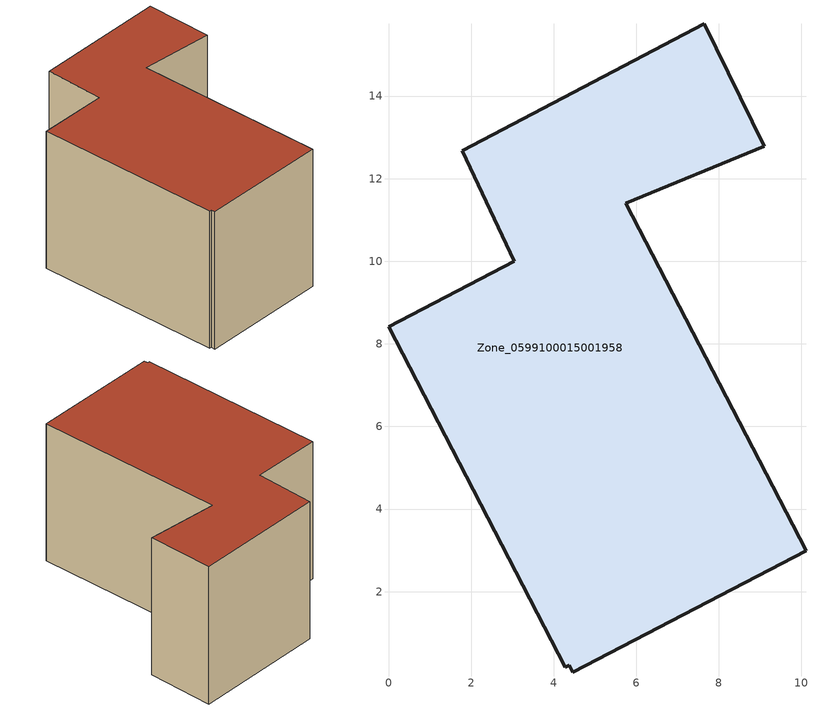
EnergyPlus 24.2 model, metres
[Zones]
Zone_0599100015001958
 floor ground (C_G): 3.04,10 1.79,12.67 7.64,15.75 9.1,12.79 5.74,11.4 10.11,2.99 4.46,0.05 4.38,0.22 4.28,0.17 0,8.42 z0.38
 wall outside (C_F): 9.1,12.79 7.64,15.75 1.79,12.67 3.04,10 0,8.42 4.28,0.17 4.38,0.22 4.46,0.05 10.11,2.99 5.74,11.4 9.1,12.79 z0.38:7.44
 roof outside (C_R): 4.46,0.05 10.11,2.99 5.74,11.4 9.1,12.79 7.64,15.75 1.79,12.67 3.04,10 0,8.42 4.28,0.17 4.38,0.22 z7.44
[BUILDING]
Pand.0599100015001958: North Axis=0; Terrain=City; Loads Convergence Tolerance Value=0.04; Temperature Convergence Tolerance Value=0.4; Solar Distribution=FullExterior; Maximum Number of Warmup Days=25; Minimum Number of Warmup Days=1
[Site:Location]
Rotterdam.The.Hague.AP_ZH_NLD Design_Conditions: Latitude=51.96; Longitude=4.45; Time Zone=1; Elevation=-4.5
[SITE:GROUNDTEMPERATURE:BUILDINGSURFACE]
18, 18, 18, 18, 18, 18, 18, 18, 18, 18, 18, 18
[MATERIAL] Thermal Absorptance=0.9; Solar Absorptance=0.7; Visible Absorptance=0.7
Name | Roughness | Thickness | Conductivity | Density | Specific Heat
G.D.1965 | MediumSmooth | 0.15 | 1 | 540 | 1210
F.D.1965 | Rough | 0.3 | 0.857143 | 1920 | 840
R.D.1965 | MediumRough | 0.2 | 0.08 | 1500 | 1000
[CONSTRUCTION]
C_G: G.D.1965
C_F: F.D.1965
C_R: R.D.1965
[ZONE]
Zone_0599100015001958: Type=1; Multiplier=1; Ceiling Height=Autocalculate; Volume=Autocalculate; Floor Area=autocalculate; Part of Total Floor Area=Yes
[ZONEINFILTRATION:DESIGNFLOWRATE]
Infil_Zone_0599100015001958: Zone or ZoneList or Space or SpaceList=Zone_0599100015001958; Schedule=AlwaysOn; Design Flow Rate Calculation Method=Flow/Area; Flow Rate per Floor Area=0.0042; Constant Term Coefficient=1; Temperature Term Coefficient=0; Velocity Term Coefficient=0; Velocity Squared Term Coefficient=0
[HVACTEMPLATE:ZONE:IDEALLOADSAIRSYSTEM]
Zone_0599100015001958: Maximum Heating Supply Air Temperature=50; Minimum Cooling Supply Air Temperature=13; Maximum Heating Supply Air Humidity Ratio=0.0156; Minimum Cooling Supply Air Humidity Ratio=0.0077; Heating Limit=NoLimit; Cooling Limit=NoLimit; Dehumidification Control Type=ConstantSensibleHeatRatio; Cooling Sensible Heat Ratio=0.7; Dehumidification Setpoint=60; Humidification Control Type=None; Humidification Setpoint=30; Outdoor Air Method=None; Outdoor Air Flow Rate per Person=0.00944; Outdoor Air Flow Rate per Zone Floor Area=0; Outdoor Air Flow Rate per Zone=0; Demand Controlled Ventilation Type=None; Outdoor Air Economizer Type=NoEconomizer; Heat Recovery Type=None; Sensible Heat Recovery Effectiveness=0.7; Latent Heat Recovery Effectiveness=0.65
[ZONECONTROL:THERMOSTAT]
ThermostatControl_Zone_0599100015001958: Zone or ZoneList=Zone_0599100015001958; Control Type Schedule=DualSetpointControlType; Control 1=Thermostat_Zone_0599100015001958; Temperature Difference Between Cutout And Setpoint=0
[THERMOSTATSETPOINT:DUALSETPOINT]
Thermostat_Zone_0599100015001958: Heating Setpoint Temperature Schedule=HeatingSetpoint_Zone_0599100015001958; Cooling Setpoint Temperature Schedule=CoolingSetpoint_Zone_0599100015001958
[SCHEDULE:COMPACT]
HeatingSetpoint_Zone_0599100015001958: Through: 12/31, For: AllDays, Until: 24:00, 21
CoolingSetpoint_Zone_0599100015001958: Through: 12/31, For: AllDays, Until: 24:00, 24
DualSetpointControlType: Through: 12/31, For: AllDays, Until: 24:00, 4
AlwaysOn: Through: 12/31, For: AllDays, Until: 24:00, 1
